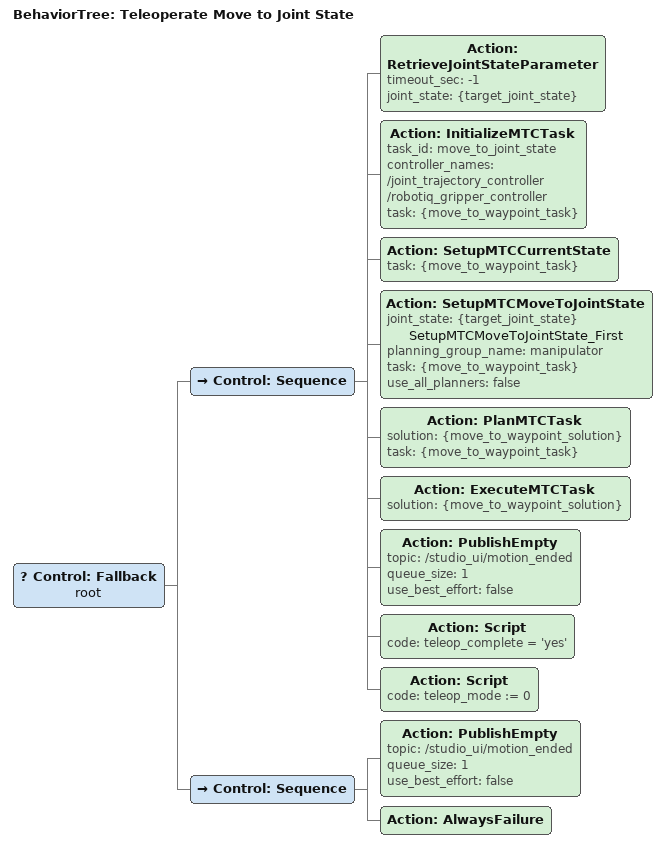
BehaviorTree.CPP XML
<?xml version='1.0' encoding='UTF-8'?>
<root BTCPP_format="4" main_tree_to_execute="Teleoperate Move to Joint State">
  <BehaviorTree ID="Teleoperate Move to Joint State" _description="Move to a specified joint state">
    <!-- WARNING: Modifying this objective may have unintended side effects in the Teleoperate objective -->
    <Control ID="Fallback" name="root">
      <Control ID="Sequence">
        <!-- The RetrieveJointStateParameter behavior retrieves a joint state from the iMarker control in the user interface -->
        <Action ID="RetrieveJointStateParameter" timeout_sec="-1" joint_state="{target_joint_state}"/>
        <Action ID="InitializeMTCTask" task_id="move_to_joint_state" controller_names="/joint_trajectory_controller /robotiq_gripper_controller" task="{move_to_waypoint_task}"/>
        <Action ID="SetupMTCCurrentState" task="{move_to_waypoint_task}"/>
        <Action ID="SetupMTCMoveToJointState" joint_state="{target_joint_state}" name="SetupMTCMoveToJointState_First" planning_group_name="manipulator" task="{move_to_waypoint_task}" use_all_planners="false"/>
        <Action ID="PlanMTCTask" solution="{move_to_waypoint_solution}" task="{move_to_waypoint_task}"/>
        <Action ID="ExecuteMTCTask" solution="{move_to_waypoint_solution}"/>
        <Action ID="PublishEmpty" topic="/studio_ui/motion_ended" queue_size="1" use_best_effort="false"/>
        <Action ID="Script" code="teleop_complete = 'yes'"/>
        <Action ID="Script" code="teleop_mode := 0"/>
      </Control>
      <Control ID="Sequence">
        <Action ID="PublishEmpty" topic="/studio_ui/motion_ended" queue_size="1" use_best_effort="false"/>
        <Action ID="AlwaysFailure"/>
      </Control>
    </Control>
  </BehaviorTree>
</root>
